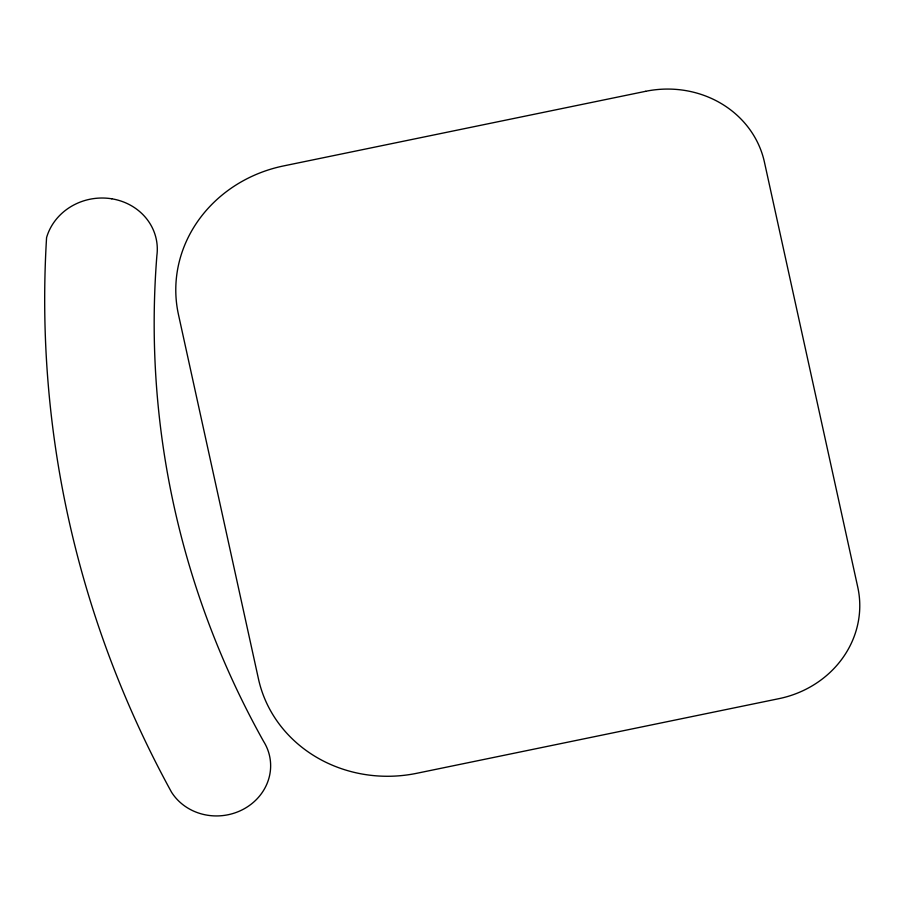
<?xml version="1.0" encoding="UTF-8"?>
<svg xmlns="http://www.w3.org/2000/svg" width="905" height="905" viewBox="0 0 905 905"><rect width="100%" height="100%" fill="white"/><g stroke="black" fill="none" stroke-linecap="round" stroke-linejoin="round"><path stroke-width="1.36" d="M645.638 91.315L283.48 165.943A134.54 124.29 -7.3 0 0 178.455 314.544L258.468 678.942A134.528 124.29 -7.3 0 0 416.843 773.277L779.013 698.649A100.896 93.215 -7.3 0 0 857.77 587.198L764.42 162.063A100.896 93.215 -7.3 0 0 645.638 91.315M111.768 198.795A56.404 52.105 -7.3 0 0 46.574 237.596A1190.595 1099.96 -7.3 0 0 171.475 792.101A53.18 49.13 -7.3 0 0 243.988 808.9A53.18 49.13 -7.3 0 0 263.581 741.376A995.568 919.785 -7.3 0 1 156.882 255.515A56.404 52.105 -7.3 0 0 111.768 198.795"/></g></svg>
